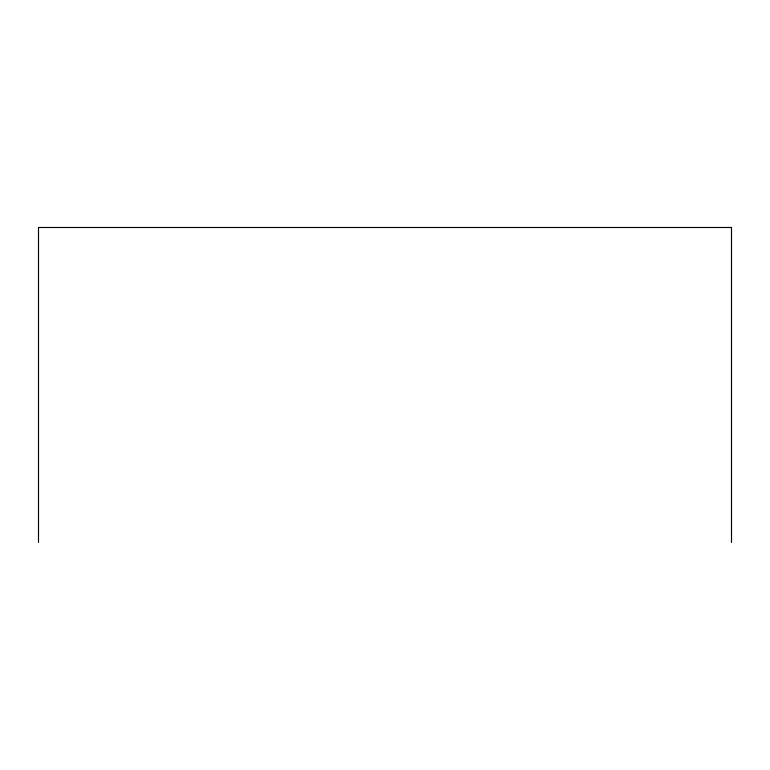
<?xml version="1.0" encoding="UTF-8"?>
<svg xmlns="http://www.w3.org/2000/svg" width="770" height="770" viewBox="0 0 770 770"><rect width="100%" height="100%" fill="white"/><g stroke="black" fill="none" stroke-linecap="round" stroke-linejoin="round"><path stroke-width="1.16" d="M731.5 542.504L731.5 227.497L38.5 227.497L38.5 542.504"/></g></svg>
